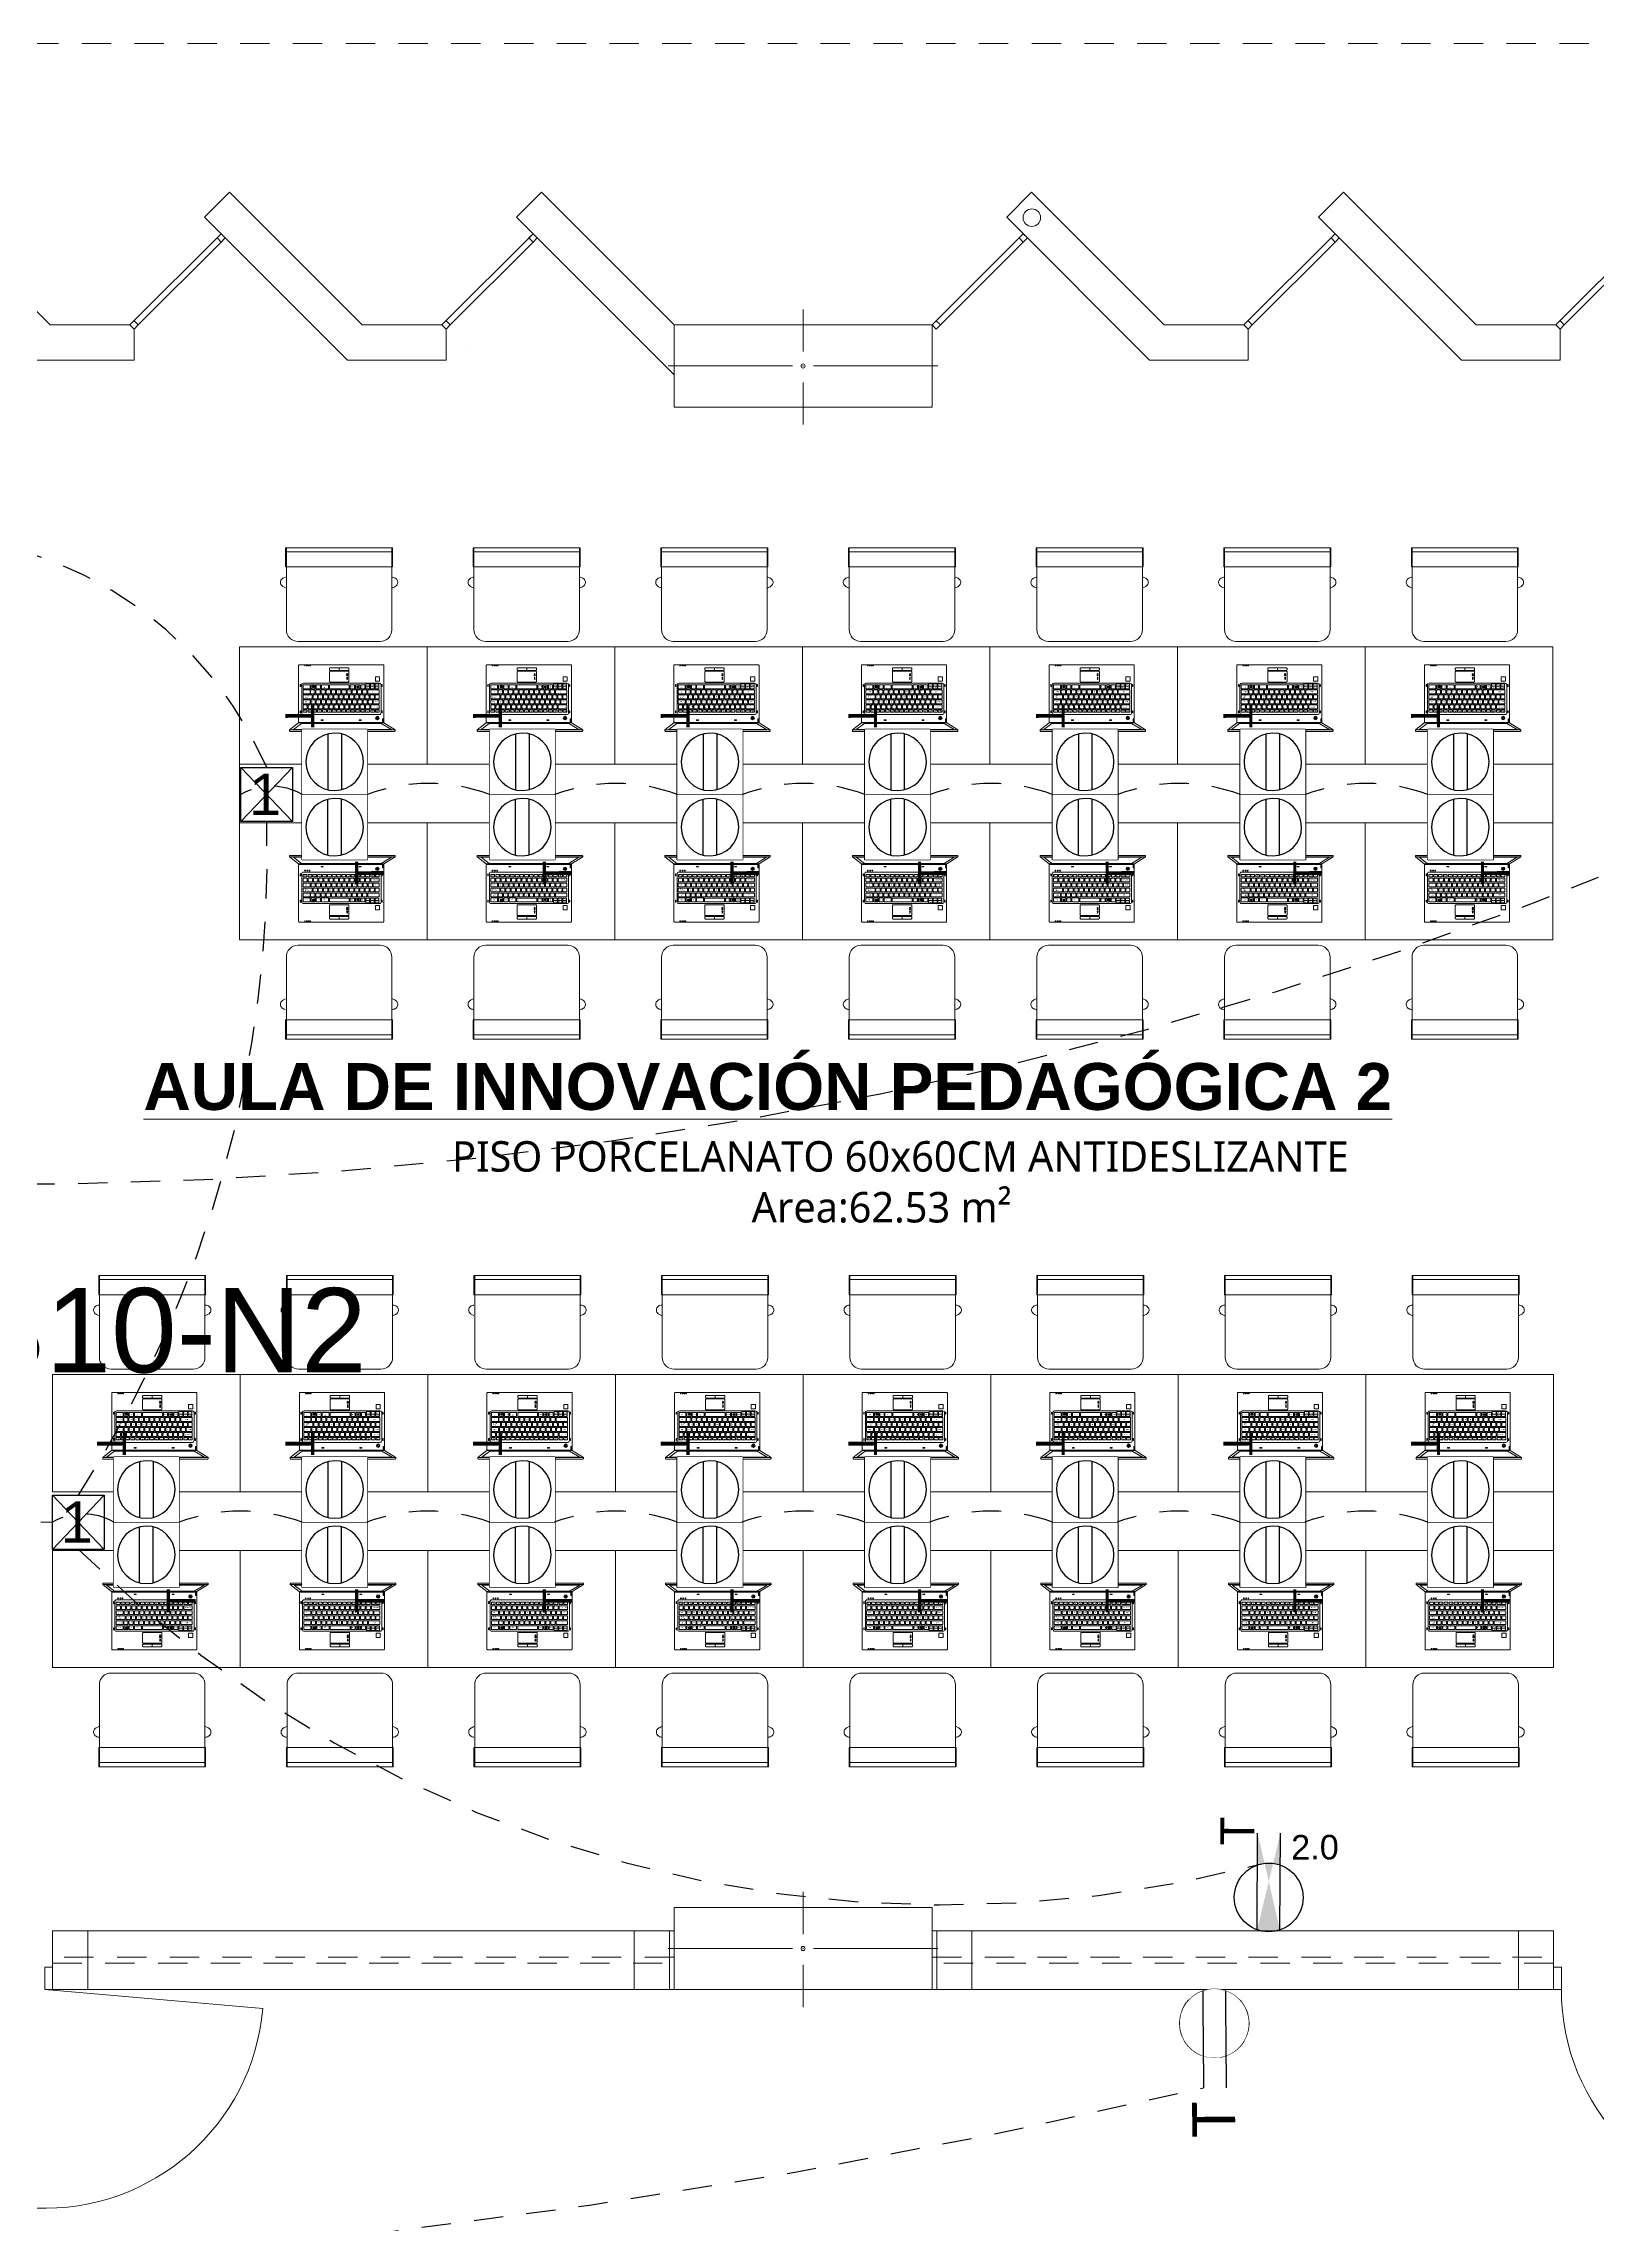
# Model space of a CAD drawing. Header units: metres. Extents: x -17 to 101, y 0 to 79.
# Drawn here: x 72.35 to 78.97, y 44.72 to 54.02 of the extents above; entities that cross this region are included whole.
import ezdxf

# ---------------------------------------------------------------- set-up
doc = ezdxf.new("R2010")
doc.units = ezdxf.units.M
doc.set_wipeout_variables(frame=1)
for name, pattern in [('CONTINUA', [0]), ('DASHED2', [0.375, 0.25, -0.125]), ('HIDDEN2', [0.1875, 0.125, -0.0625])]:
    doc.linetypes.add(name, pattern=pattern)
for name, color, linetype, lineweight in [('ALUMBRADO', 1, 'Continuous', 30), ('Cotas varias El', 253, 'Continuous', 13), ('GRAFO 0 BLANCO', 7, 'Continuous', 0), ('TOMACORRIENTE', 5, 'HIDDEN2', 30)]:
    doc.layers.add(name, color=color, linetype=linetype, lineweight=lineweight)
doc.styles.add('Santa Rosa 1 50', font='trebuc.ttf')
doc.styles.get("Standard").update_dxf_attribs({"font": 'arial.ttf'})
doc.styles.add('style1', font='arial.ttf', dxfattribs={"height": 0.35})

# ---------------------------------------------------------------- blocks, each defined once
blk = doc.blocks.new('A$C34F338A5')
at = {"layer": 'GRAFO 0 BLANCO', "color": 8}
for p, q in [((0.7563, 0.6624), (0.7516, 0.6528)), ((0.7573, 0.6643), (0.7563, 0.6624)), ((0.7597, 0.6677), (0.7573, 0.6643)), ((0.7626, 0.6706), (0.7597, 0.6677)), ((0.7659, 0.6728), (0.7626, 0.6706)), ((0.7695, 0.6743), (0.7659, 0.6728)), ((0.7732, 0.6751), (0.7695, 0.6743)), ((0.777, 0.6751), (0.7732, 0.6751)), ((0.7807, 0.6743), (0.777, 0.6751)), ((0.7843, 0.6728), (0.7807, 0.6743)), ((0.7876, 0.6706), (0.7843, 0.6728)), ((0.7905, 0.6677), (0.7876, 0.6706)), ((0.7929, 0.6643), (0.7905, 0.6677)), ((0.7948, 0.6605), (0.7929, 0.6643)), ((0.7961, 0.6563), (0.7948, 0.6605)), ((0.7966, 0.6528), (0.7961, 0.6563)), ((0.8406, 0.6528), (0.905, 0.6528)), ((0.8406, 0.1969), (0.8406, 0.6528)), ((0.905, 0.6528), (0.923, 0.6528)), ((0.905, 0.1969), (0.905, 0.6528)), ((0.923, 0.1969), (0.923, 0.6528)), ((0.7516, 0.1969), (0.7563, 0.1873)), ((0.7563, 0.1873), (0.7573, 0.1854)), ((0.7929, 0.1854), (0.7948, 0.1893)), ((0.7948, 0.1893), (0.7961, 0.1934)), ((0.7961, 0.1934), (0.7966, 0.1969)), ((0.8406, 0.1969), (0.905, 0.1969)), ((0.905, 0.1969), (0.923, 0.1969)), ((0.7573, 0.1854), (0.7597, 0.182)), ((0.7597, 0.182), (0.7626, 0.1792)), ((0.7626, 0.1792), (0.7659, 0.177)), ((0.7659, 0.177), (0.7695, 0.1754)), ((0.7695, 0.1754), (0.7732, 0.1747)), ((0.7732, 0.1747), (0.777, 0.1747)), ((0.777, 0.1747), (0.7807, 0.1754)), ((0.7807, 0.1754), (0.7843, 0.177)), ((0.7843, 0.177), (0.7876, 0.1792)), ((0.7876, 0.1792), (0.7905, 0.182)), ((0.7905, 0.182), (0.7929, 0.1854))]:
    blk.add_line(p, q, dxfattribs=at)
for points in [[(0, 0.8), (0.5, 0.8), (0.5, 0), (0, 0), (0, 0.8)], [(0.3627, 0.4564), (0.3601, 0.459), (0.3627, 0.4615), (0.3627, 0.4564)], [(0.384, 0.4564), (0.3865, 0.459), (0.384, 0.4615), (0.384, 0.4564)]]:
    blk.add_lwpolyline(points, dxfattribs=at)
for points in [[(0.1458, 0.6634), (0.1458, 0.2137), (0.1422, 0.2137, -0.414214), (0.1394, 0.2165), (0.1394, 0.6606, -0.414214), (0.1422, 0.6634)], [(0.176, 0.2531), (0.176, 0.6147, 0.14104), (0.1757, 0.6157), (0.1458, 0.6634), (0.1458, 0.2138), (0.1756, 0.2519, 0.167529)], [(0.4239, 0.2553), (0.4239, 0.6124, 0.414214), (0.421, 0.6153), (0.18, 0.6153, 0.414214), (0.178, 0.6133), (0.178, 0.2544, 0.414214), (0.18, 0.2524), (0.421, 0.2524, 0.414214)], [(0.3448, 0.2727), (0.3448, 0.5965, 0.414214), (0.3377, 0.6036), (0.2181, 0.6036, 0.414214), (0.2109, 0.5965), (0.2109, 0.2727, 0.414214), (0.2181, 0.2656), (0.3377, 0.2656, 0.414214)], [(0.2273, 0.608), (0.2273, 0.6083, 0.414214), (0.2265, 0.6091), (0.2192, 0.6091, 0.414214), (0.2184, 0.6083), (0.2184, 0.608, 0.414214), (0.2192, 0.6073), (0.2265, 0.6073, 0.414214)], [(0.3395, 0.608), (0.3395, 0.6083, 0.414214), (0.3388, 0.6091), (0.3314, 0.6091, 0.414214), (0.3306, 0.6083), (0.3306, 0.608, 0.414214), (0.3314, 0.6073), (0.3388, 0.6073, 0.414214)], [(0.3961, 0.387), (0.3961, 0.4637, 0.414214), (0.3932, 0.4665), (0.3528, 0.4665, 0.414214), (0.3499, 0.4637), (0.3499, 0.387, 0.414214), (0.3528, 0.3842), (0.3932, 0.3842, 0.414214)], [(0.4109, 0.4253), (0.4109, 0.4637, 0.414214), (0.408, 0.4665), (0.4024, 0.4665, 0.414214), (0.3996, 0.4637), (0.3996, 0.4253)], [(0.4109, 0.387), (0.4109, 0.4253), (0.3996, 0.4253), (0.3996, 0.387, 0.414214), (0.4024, 0.3842), (0.408, 0.3842, 0.414214)], [(0.2273, 0.26), (0.2273, 0.2603, 0.414214), (0.2265, 0.2611), (0.2192, 0.2611, 0.414214), (0.2184, 0.2603), (0.2184, 0.26, 0.414214), (0.2192, 0.2593), (0.2265, 0.2593, 0.414214)], [(0.3395, 0.26), (0.3395, 0.2603, 0.414214), (0.3388, 0.2611), (0.3314, 0.2611, 0.414214), (0.3306, 0.2603), (0.3306, 0.26, 0.414214), (0.3314, 0.2593), (0.3388, 0.2593, 0.414214)]]:
    blk.add_lwpolyline(points, format="xyb", close=True, dxfattribs=at)
for points in [[(0.1735, 0.2644), (0.1735, 0.604), (0.1478, 0.6476), (0.1478, 0.2301)], [(0.176, 0.5931), (0.176, 0.5644), (0.178, 0.5644), (0.178, 0.5931)], [(0.176, 0.5931), (0.176, 0.5911), (0.178, 0.5911), (0.178, 0.5931)], [(0.176, 0.5644), (0.176, 0.5664), (0.178, 0.5664), (0.178, 0.5644)], [(0.1814, 0.6102), (0.1814, 0.6143), (0.1925, 0.6143), (0.1925, 0.6102)], [(0.1966, 0.5873), (0.1966, 0.5888), (0.1921, 0.5888), (0.1921, 0.5873)], [(0.2211, 0.5796), (0.2211, 0.596), (0.2312, 0.596), (0.2312, 0.5796)], [(0.2211, 0.5596), (0.2211, 0.5761), (0.2312, 0.5761), (0.2312, 0.5596)], [(0.2361, 0.5595), (0.2361, 0.596), (0.2525, 0.596), (0.2525, 0.5595)], [(0.2574, 0.5698), (0.2574, 0.596), (0.2738, 0.596), (0.2738, 0.5698)], [(0.2574, 0.5489), (0.2574, 0.5669), (0.2738, 0.5669), (0.2738, 0.5489)], [(0.2787, 0.5789), (0.2787, 0.596), (0.2951, 0.596), (0.2951, 0.5789)], [(0.2787, 0.5579), (0.2787, 0.5758), (0.2951, 0.5758), (0.2951, 0.5579)], [(0.3, 0.5473), (0.3, 0.5959), (0.3163, 0.5959), (0.3163, 0.5473)], [(0.3316, 0.5945), (0.3316, 0.5781), (0.3213, 0.5781), (0.3213, 0.5945)], [(0.3316, 0.5747), (0.3316, 0.5583), (0.3213, 0.5583), (0.3213, 0.5747)], [(0.3316, 0.5781), (0.3316, 0.5945), (0.3419, 0.5945), (0.3419, 0.5781)], [(0.3316, 0.5583), (0.3316, 0.5747), (0.3419, 0.5747), (0.3419, 0.5583)], [(0.3537, 0.5976), (0.3537, 0.5795), (0.3717, 0.5795), (0.3717, 0.5976)], [(0.1882, 0.5102), (0.1882, 0.5187), (0.1864, 0.5187), (0.1864, 0.5102)], [(0.2211, 0.5377), (0.2211, 0.5542), (0.2312, 0.5542), (0.2312, 0.5377)], [(0.2211, 0.5178), (0.2211, 0.5342), (0.2312, 0.5342), (0.2312, 0.5178)], [(0.2211, 0.4962), (0.2211, 0.5126), (0.2312, 0.5126), (0.2312, 0.4962)], [(0.2211, 0.4762), (0.2211, 0.4926), (0.2312, 0.4926), (0.2312, 0.4762)], [(0.2211, 0.4559), (0.2211, 0.4724), (0.2312, 0.4724), (0.2312, 0.4559)], [(0.2361, 0.5373), (0.2361, 0.5553), (0.2525, 0.5553), (0.2525, 0.5373)], [(0.2361, 0.5151), (0.2361, 0.5331), (0.2525, 0.5331), (0.2525, 0.5151)], [(0.2361, 0.493), (0.2361, 0.5109), (0.2525, 0.5109), (0.2525, 0.493)], [(0.2361, 0.4708), (0.2361, 0.4888), (0.2525, 0.4888), (0.2525, 0.4708)], [(0.2361, 0.4487), (0.2361, 0.4666), (0.2525, 0.4666), (0.2525, 0.4487)], [(0.2574, 0.5268), (0.2574, 0.5447), (0.2738, 0.5447), (0.2738, 0.5268)], [(0.2574, 0.5046), (0.2574, 0.5226), (0.2738, 0.5226), (0.2738, 0.5046)], [(0.2574, 0.4824), (0.2574, 0.5004), (0.2738, 0.5004), (0.2738, 0.4824)], [(0.2574, 0.4603), (0.2574, 0.4782), (0.2738, 0.4782), (0.2738, 0.4603)], [(0.2787, 0.5357), (0.2787, 0.5536), (0.2951, 0.5536), (0.2951, 0.5357)], [(0.2787, 0.5135), (0.2787, 0.5315), (0.2951, 0.5315), (0.2951, 0.5135)], [(0.2787, 0.4914), (0.2787, 0.5093), (0.2951, 0.5093), (0.2951, 0.4914)], [(0.2787, 0.4692), (0.2787, 0.4871), (0.2951, 0.4871), (0.2951, 0.4692)], [(0.3, 0.5251), (0.3, 0.5431), (0.3163, 0.5431), (0.3163, 0.5251)], [(0.3, 0.503), (0.3, 0.5209), (0.3163, 0.5209), (0.3163, 0.503)], [(0.3, 0.4808), (0.3, 0.4988), (0.3163, 0.4988), (0.3163, 0.4808)], [(0.3, 0.4586), (0.3, 0.4766), (0.3163, 0.4766), (0.3163, 0.4586)], [(0.3316, 0.5548), (0.3316, 0.5384), (0.3213, 0.5384), (0.3213, 0.5548)], [(0.3213, 0.517), (0.3213, 0.5349), (0.3377, 0.5349), (0.3377, 0.517)], [(0.3213, 0.4948), (0.3213, 0.5128), (0.3377, 0.5128), (0.3377, 0.4948)], [(0.3213, 0.4727), (0.3213, 0.4906), (0.3377, 0.4906), (0.3377, 0.4727)], [(0.3213, 0.3832), (0.3213, 0.4684), (0.3377, 0.4684), (0.3377, 0.3832)], [(0.3325, 0.5005), (0.3333, 0.5079), (0.3251, 0.5079), (0.3261, 0.5005)], [(0.3325, 0.5005), (0.3329, 0.5041), (0.3256, 0.5042), (0.3261, 0.5005)], [(0.3325, 0.5005), (0.3333, 0.5079), (0.3293, 0.5079), (0.3293, 0.5005)], [(0.3316, 0.5384), (0.3316, 0.5548), (0.3419, 0.5548), (0.3419, 0.5384)], [(0.2211, 0.436), (0.2211, 0.4524), (0.2312, 0.4524), (0.2312, 0.436)], [(0.2211, 0.4153), (0.2211, 0.4317), (0.2312, 0.4317), (0.2312, 0.4153)], [(0.2211, 0.3953), (0.2211, 0.4117), (0.2312, 0.4117), (0.2312, 0.3953)], [(0.2211, 0.3756), (0.2211, 0.392), (0.2312, 0.392), (0.2312, 0.3756)], [(0.2361, 0.4265), (0.2361, 0.4444), (0.2525, 0.4444), (0.2525, 0.4265)], [(0.2361, 0.4043), (0.2361, 0.4223), (0.2525, 0.4223), (0.2525, 0.4043)], [(0.2361, 0.3822), (0.2361, 0.4001), (0.2525, 0.4001), (0.2525, 0.3822)], [(0.2361, 0.36), (0.2361, 0.3779), (0.2525, 0.3779), (0.2525, 0.36)], [(0.2574, 0.4381), (0.2574, 0.4561), (0.2738, 0.4561), (0.2738, 0.4381)], [(0.2574, 0.4159), (0.2574, 0.4339), (0.2738, 0.4339), (0.2738, 0.4159)], [(0.2574, 0.3938), (0.2574, 0.4117), (0.2738, 0.4117), (0.2738, 0.3938)], [(0.2574, 0.3716), (0.2574, 0.3896), (0.2738, 0.3896), (0.2738, 0.3716)], [(0.2787, 0.447), (0.2787, 0.465), (0.2951, 0.465), (0.2951, 0.447)], [(0.2787, 0.4249), (0.2787, 0.4428), (0.2951, 0.4428), (0.2951, 0.4249)], [(0.2787, 0.4027), (0.2787, 0.4206), (0.2951, 0.4206), (0.2951, 0.4027)], [(0.2787, 0.3805), (0.2787, 0.3985), (0.2951, 0.3985), (0.2951, 0.3805)], [(0.2787, 0.3584), (0.2787, 0.3763), (0.2951, 0.3763), (0.2951, 0.3584)], [(0.3, 0.4365), (0.3, 0.4544), (0.3163, 0.4544), (0.3163, 0.4365)], [(0.3, 0.4143), (0.3, 0.4323), (0.3163, 0.4323), (0.3163, 0.4143)], [(0.3, 0.3921), (0.3, 0.4101), (0.3163, 0.4101), (0.3163, 0.3921)], [(0.3, 0.37), (0.3, 0.3879), (0.3163, 0.3879), (0.3163, 0.37)], [(0.3212, 0.3494), (0.3212, 0.3789), (0.3376, 0.3789), (0.3376, 0.3494)], [(0.3664, 0.4564), (0.3664, 0.4615), (0.3671, 0.4615), (0.3671, 0.4564)], [(0.3705, 0.4564), (0.3705, 0.4615), (0.3712, 0.4615), (0.3712, 0.4564)], [(0.3781, 0.4564), (0.3781, 0.4615), (0.3788, 0.4615), (0.3788, 0.4564)], [(0.381, 0.4564), (0.381, 0.4615), (0.3817, 0.4615), (0.3817, 0.4564)], [(0.176, 0.2746), (0.176, 0.3033), (0.178, 0.3033), (0.178, 0.2746)], [(0.176, 0.3033), (0.176, 0.3013), (0.178, 0.3013), (0.178, 0.3033)], [(0.1882, 0.3483), (0.1882, 0.3567), (0.1864, 0.3567), (0.1864, 0.3483)], [(0.2211, 0.3545), (0.2211, 0.3709), (0.2312, 0.3709), (0.2312, 0.3545)], [(0.2211, 0.3333), (0.2211, 0.3498), (0.2312, 0.3498), (0.2312, 0.3333)], [(0.2211, 0.3122), (0.2211, 0.3286), (0.2312, 0.3286), (0.2312, 0.3122)], [(0.2211, 0.2925), (0.2211, 0.3089), (0.2312, 0.3089), (0.2312, 0.2925)], [(0.2211, 0.2713), (0.2211, 0.2878), (0.2312, 0.2878), (0.2312, 0.2713)], [(0.2361, 0.3378), (0.2361, 0.3558), (0.2525, 0.3558), (0.2525, 0.3378)], [(0.2361, 0.3157), (0.2361, 0.3336), (0.2525, 0.3336), (0.2525, 0.3157)], [(0.2361, 0.2935), (0.2361, 0.3114), (0.2525, 0.3114), (0.2525, 0.2935)], [(0.2361, 0.2713), (0.2361, 0.2893), (0.2525, 0.2893), (0.2525, 0.2713)], [(0.2574, 0.3494), (0.2574, 0.3674), (0.2738, 0.3674), (0.2738, 0.3494)], [(0.2574, 0.3273), (0.2574, 0.3452), (0.2738, 0.3452), (0.2738, 0.3273)], [(0.2574, 0.3051), (0.2574, 0.3231), (0.2738, 0.3231), (0.2738, 0.3051)], [(0.2574, 0.2712), (0.2574, 0.3009), (0.2738, 0.3009), (0.2738, 0.2712)], [(0.2787, 0.3362), (0.2787, 0.3542), (0.2951, 0.3542), (0.2951, 0.3362)], [(0.2787, 0.314), (0.2787, 0.332), (0.2951, 0.332), (0.2951, 0.314)], [(0.2787, 0.2712), (0.2787, 0.3098), (0.2951, 0.3098), (0.2951, 0.2712)], [(0.3, 0.3478), (0.3, 0.3658), (0.3163, 0.3658), (0.3163, 0.3478)], [(0.3, 0.3257), (0.3, 0.3436), (0.3163, 0.3436), (0.3163, 0.3257)], [(0.3, 0.3035), (0.3, 0.3214), (0.3163, 0.3214), (0.3163, 0.3035)], [(0.3, 0.2712), (0.3, 0.3011), (0.3163, 0.3011), (0.3163, 0.2712)], [(0.3212, 0.3273), (0.3212, 0.3452), (0.3376, 0.3452), (0.3376, 0.3273)], [(0.3212, 0.3051), (0.3212, 0.3231), (0.3376, 0.3231), (0.3376, 0.3051)], [(0.3212, 0.2712), (0.3212, 0.3009), (0.3376, 0.3009), (0.3376, 0.2712)], [(0.3336, 0.311), (0.3344, 0.3184), (0.3262, 0.3184), (0.3272, 0.311)], [(0.3336, 0.311), (0.334, 0.3147), (0.3267, 0.3147), (0.3272, 0.311)], [(0.3336, 0.311), (0.3344, 0.3184), (0.3304, 0.3184), (0.3304, 0.311)], [(0.4239, 0.3), (0.4239, 0.3027), (0.4185, 0.3027), (0.4185, 0.3)], [(0.4239, 0.293), (0.4239, 0.2957), (0.4185, 0.2957), (0.4185, 0.293)], [(0.4239, 0.2861), (0.4239, 0.2889), (0.4185, 0.2889), (0.4185, 0.2861)], [(0.4239, 0.278), (0.4239, 0.2807), (0.4185, 0.2807), (0.4185, 0.278)], [(0.176, 0.2746), (0.176, 0.2766), (0.178, 0.2766), (0.178, 0.2746)]]:
    blk.add_lwpolyline(points, close=True, dxfattribs=at)
blk.add_lwpolyline([(0.923, 0.1999), (0.573, 0.1999, -0.414214), (0.523, 0.2499), (0.523, 0.5999, -0.414214), (0.573, 0.6499), (0.923, 0.6499), (0.923, 0.1999)], format="xyb", dxfattribs=at)
for centre, radius in [((0.1965, 0.5881), 0.00745), ((0.2045, 0.2985), 0.00177), ((0.2045, 0.2892), 0.00177), ((0.2045, 0.2793), 0.00177)]:
    blk.add_circle(centre, radius, dxfattribs=at)
blk.add_arc((0.1971, 0.5881), 0.00424, 222.75169, 140.82589, dxfattribs=at)
for s, height, p in [('Bloq', 0.00246, (0.2255, 0.5646)), ('Pausa', 0.00246, (0.2258, 0.5837)), ('Despl', 0.00246, (0.2286, 0.5637)), ('Inter', 0.00246, (0.2287, 0.5843)), ('Retroceso', 0.00417, (0.2455, 0.5659)), ('Enter', 0.00417, (0.2673, 0.577)), (']', 0.00417, (0.2704, 0.5637)), ('}', 0.00417, (0.2918, 0.572)), ('Shift', 0.00417, (0.3105, 0.5661)), ('Re Pág', 0.00246, (0.327, 0.581)), ('Inicio ', 0.00246, (0.327, 0.5619)), ('Av Pág', 0.00246, (0.3379, 0.582)), ('Fin', 0.00246, (0.3386, 0.5635)), ('Impr', 0.00246, (0.226, 0.5422)), ('F12', 0.00411, (0.2281, 0.5211)), ('F10', 0.00411, (0.2281, 0.4798)), ('F9', 0.00411, (0.2282, 0.461)), ('F11', 0.00411, (0.2282, 0.5006)), ('Pant', 0.00246, (0.2291, 0.5424)), ('?', 0.00417, (0.2413, 0.5176)), ('=', 0.00417, (0.2401, 0.4945)), (')', 0.00417, (0.242, 0.4737)), ('¿', 0.00417, (0.2423, 0.5385)), ('0', 0.00417, (0.2504, 0.4939)), ('9', 0.00417, (0.2508, 0.4725)), ('¡', 0.00417, (0.2503, 0.5386)), ("'", 0.00417, (0.2521, 0.5178)), ('^ ', 0.00417, (0.263, 0.5281)), ('*', 0.00417, (0.263, 0.5497)), ('P', 0.00417, (0.2669, 0.5119)), ('O', 0.00417, (0.2671, 0.4895)), ('I', 0.00417, (0.267, 0.4688)), ('[ ', 0.00417, (0.2706, 0.5405)), ('`', 0.00417, (0.2725, 0.5289)), ('+', 0.00417, (0.2718, 0.55)), ('¨', 0.00417, (0.2847, 0.5387)), ('Ñ', 0.00417, (0.2892, 0.5202)), ('L', 0.00417, (0.2892, 0.4984)), ('K', 0.00417, (0.2894, 0.476)), ('{', 0.00417, (0.2923, 0.5479)), ('´', 0.00417, (0.2924, 0.539)), (':', 0.00417, (0.3044, 0.5056)), (';', 0.00417, (0.305, 0.4829)), ('_', 0.00417, (0.3028, 0.5297)), ('M', 0.00417, (0.3109, 0.4649)), ('-', 0.00417, (0.3136, 0.5299)), ('.', 0.00417, (0.3139, 0.5059)), (',', 0.00417, (0.3142, 0.4823)), ('Insert', 0.00246, (0.3269, 0.5424)), ('Ctrl', 0.00417, (0.3312, 0.5213)), ('Alt Gr', 0.00417, (0.3317, 0.4744)), ('Supr', 0.00246, (0.3375, 0.5429)), ('F8', 0.00411, (0.2281, 0.4411)), ('F6', 0.00411, (0.2282, 0.4008)), ('F5', 0.00411, (0.2282, 0.3809)), ('F7', 0.00411, (0.2283, 0.4206)), ('/', 0.00417, (0.2411, 0.4293)), ('&', 0.00417, (0.2415, 0.406)), ('(', 0.00417, (0.242, 0.4507)), ('%%%', 0.00417, (0.2423, 0.3838)), ('5', 0.00417, (0.2507, 0.3837)), ('8', 0.00417, (0.2511, 0.45)), ('6', 0.00417, (0.2514, 0.4054)), ('7', 0.00417, (0.2514, 0.4276)), ('~ ', 0.00417, (0.2525, 0.3735)), ('U', 0.00417, (0.2671, 0.445)), ('Y', 0.00417, (0.2672, 0.4234)), ('T', 0.00417, (0.2672, 0.4012)), ('R', 0.00417, (0.2673, 0.3782)), ('H', 0.00417, (0.2891, 0.4319)), ('J', 0.00417, (0.2892, 0.4553)), ('G', 0.00417, (0.2894, 0.4097)), ('F', 0.00417, (0.2893, 0.3886)), ('N', 0.00417, (0.3104, 0.4436)), ('B', 0.00417, (0.3107, 0.4216)), ('V', 0.00417, (0.3107, 0.399)), ('C', 0.00417, (0.3107, 0.3768)), ('Esc', 0.00411, (0.2275, 0.2743)), ('F3', 0.00411, (0.2279, 0.3388)), ('F4', 0.00411, (0.228, 0.3593)), ('F1', 0.00411, (0.228, 0.2976)), ('F2', 0.00411, (0.2282, 0.318)), ('!', 0.00417, (0.2416, 0.2946)), ('.', 0.00417, (0.2383, 0.3394)), ('$', 0.00417, (0.2423, 0.362)), ('"', 0.00417, (0.2421, 0.3164)), ('¬', 0.00417, (0.2411, 0.3067)), ('\\', 0.00417, (0.2495, 0.2849)), ('|', 0.00411, (0.2496, 0.3072)), ('@', 0.00417, (0.2498, 0.3279)), ('#', 0.00417, (0.25, 0.3512)), ('3', 0.00417, (0.2502, 0.3386)), ('2', 0.00417, (0.251, 0.3164)), ('1', 0.00417, (0.251, 0.2944)), ('4', 0.00417, (0.2512, 0.3615)), ('Tab', 0.00417, (0.2672, 0.2786)), ('Q', 0.00417, (0.2671, 0.3107)), ('E', 0.00417, (0.2671, 0.3565)), ('W', 0.00417, (0.2674, 0.3337)), ('Bloq', 0.00417, (0.2859, 0.2795)), ('S', 0.00417, (0.2893, 0.3432)), ('D', 0.00417, (0.2894, 0.3656)), ('A', 0.00417, (0.2894, 0.3212)), ('Mayús', 0.00417, (0.2918, 0.2795)), ('<', 0.00417, (0.3077, 0.3134)), ('Z', 0.00417, (0.3101, 0.3335)), ('X', 0.00417, (0.3104, 0.3543)), ('Shift', 0.00417, (0.3108, 0.2816)), ('>', 0.00417, (0.3135, 0.314)), ('Alt', 0.00417, (0.329, 0.358)), ('Ctrl', 0.00417, (0.3308, 0.2812)), ('Fn', 0.00417, (0.3311, 0.3337)), ('°', 0.00411, (0.2523, 0.2723))]:
    blk.add_text(s, height=height, rotation=90, dxfattribs=at).set_placement(p)
blk = doc.blocks.new('TOMACORRIENTE EN PISO')
at = {"layer": 'TOMACORRIENTE', "linetype": 'CONTINUA', "lineweight": 25}
blk.add_lwpolyline([(-0.166, -0.166), (0.166, -0.166), (0.166, 0.166), (-0.166, 0.166)], close=True, dxfattribs=at)
at = {"layer": 'TOMACORRIENTE', "color": 5, "linetype": 'CONTINUA', "style": 'style1', "text_generation_flag": 4}
blk.add_text('T', height=0.147, rotation=179.8829, dxfattribs=at).set_placement((0.296, -0.251))
at = {"linetype": 'CONTINUA', "lineweight": 25}
blk.add_wipeout([(-0.166, -0.166), (0.166, -0.166), (0.166, 0.166), (-0.166, 0.166)], dxfattribs=at).dxf.layer = 'TOMACORRIENTE'
at = {"layer": 'TOMACORRIENTE', "color": 5, "linetype": 'CONTINUA', "lineweight": 25}
for p, q in [((-0.142, 0.036), (0.142, 0.036)), ((-0.143, -0.033), (0.143, -0.033))]:
    blk.add_line(p, q, dxfattribs=at)
blk.add_ellipse((0, 0), major_axis=(0.104, 0.103), ratio=1, start_param=5.497787, end_param=11.780972, dxfattribs=at)
blk = doc.blocks.new('caja de paso tipo 1')
at = {"layer": 'ALUMBRADO', "color": 3}
blk.add_lwpolyline([(-0.145, 0.152), (0.145, 0.152), (0.145, -0.152), (-0.145, -0.152)], close=True, dxfattribs=at)
for points in [[(-0.145, -0.152), (0.145, 0.152)], [(-0.145, 0.152), (0.145, -0.152)]]:
    blk.add_lwpolyline(points, dxfattribs=at)
at = {"layer": 'ALUMBRADO', "color": 6}
blk.add_text('1', height=0.231, dxfattribs=at).set_placement((-0.099, -0.115))
blk = doc.blocks.new('tomac. 2.2')
at = {"layer": 'TOMACORRIENTE'}
h = blk.add_hatch(color=256, dxfattribs=at)
h.dxf.hatch_style = 1
edge = h.paths.add_edge_path()
edge.add_line((-0.1383, 0.0488), (0.2747, 0.048))
edge.add_line((-0.1385, -0.0483), (0.2745, -0.0491))
edge = h.paths.add_edge_path()
edge.add_ellipse((0, 0), major_axis=(0.1039, 0.1035), ratio=1, start_angle=475.67104, end_angle=514.32896)
edge.add_line((-0.1385, -0.0483), (0.1383, -0.0488))
edge.add_ellipse((0, 0), major_axis=(0.1039, 0.1035), ratio=1, start_angle=655.67104, end_angle=694.32896)
edge.add_line((0.1385, 0.0483), (-0.1383, 0.0488))
at = {"layer": 'TOMACORRIENTE', "color": 5, "linetype": 'CONTINUA'}
for p, q in [((-0.1383, 0.0488), (0.2747, 0.048)), ((-0.1385, -0.0483), (0.2745, -0.0491))]:
    blk.add_line(p, q, dxfattribs=at)
blk.add_ellipse((0, 0), major_axis=(0.1039, 0.1035), ratio=1, start_param=5.497787, end_param=11.780972, dxfattribs=at)
at = {"layer": 'TOMACORRIENTE'}
blk.add_text('T', height=0.144, dxfattribs=at).set_placement((0.2215, 0.0626))
blk = doc.blocks.new('Tomacorriente con puesta a tierra')
at = {"layer": 'TOMACORRIENTE'}
blk.add_lwpolyline([(0.111, 0.0379), (0.1065, 0.0493), (0.1007, 0.0601), (0.0939, 0.0703), (0.086, 0.0798), (0.0772, 0.0883), (0.0676, 0.0959), (0.0572, 0.1024), (0.0462, 0.1079), (0.0346, 0.1121), (0.0227, 0.1151), (0.0106, 0.1168), (-0.0017, 0.1173), (-0.014, 0.1165), (-0.0261, 0.1144), (-0.0379, 0.111), (-0.0493, 0.1065), (-0.0601, 0.1007), (-0.0703, 0.0939), (-0.0798, 0.086), (-0.0883, 0.0772), (-0.0959, 0.0676), (-0.1024, 0.0572), (-0.1079, 0.0462), (-0.1121, 0.0346), (-0.1151, 0.0227), (-0.1168, 0.0106), (-0.1173, -0.0017), (-0.1165, -0.014), (-0.1144, -0.0261), (-0.111, -0.0379), (-0.1065, -0.0493), (-0.1007, -0.0601), (-0.0939, -0.0703), (-0.086, -0.0798), (-0.0772, -0.0883), (-0.0676, -0.0959), (-0.0572, -0.1024), (-0.0462, -0.1079), (-0.0346, -0.1121), (-0.0227, -0.1151), (-0.0106, -0.1168), (0.0017, -0.1173), (0.014, -0.1165), (0.0261, -0.1144), (0.0379, -0.111), (0.0493, -0.1065), (0.0601, -0.1007), (0.0703, -0.0939), (0.0798, -0.086), (0.0883, -0.0772), (0.0959, -0.0676), (0.1024, -0.0572), (0.1079, -0.0462), (0.1121, -0.0346), (0.1151, -0.0227), (0.1168, -0.0106), (0.1173, 0.0017), (0.1165, 0.014), (0.1144, 0.0261)], close=True, dxfattribs=at)
at = {"layer": 'TOMACORRIENTE', "color": 5, "linetype": 'CONTINUA', "style": 'style1', "text_generation_flag": 4}
blk.add_text('T', height=0.1466, rotation=180, dxfattribs=at).set_placement((0.3906, -0.0687))
blk.add_wipeout([(0.111, 0.0379), (0.1065, 0.0493), (0.1007, 0.0601), (0.0939, 0.0703), (0.086, 0.0798), (0.0772, 0.0883), (0.0676, 0.0959), (0.0572, 0.1024), (0.0462, 0.1079), (0.0346, 0.1121), (0.0227, 0.1151), (0.0106, 0.1168), (-0.0017, 0.1173), (-0.014, 0.1165), (-0.0261, 0.1144), (-0.0379, 0.111), (-0.0493, 0.1065), (-0.0601, 0.1007), (-0.0703, 0.0939), (-0.0798, 0.086), (-0.0883, 0.0772), (-0.0959, 0.0676), (-0.1024, 0.0572), (-0.1079, 0.0462), (-0.1121, 0.0346), (-0.1151, 0.0227), (-0.1168, 0.0106), (-0.1173, -0.0017), (-0.1165, -0.014), (-0.1144, -0.0261), (-0.111, -0.0379), (-0.1065, -0.0493), (-0.1007, -0.0601), (-0.0939, -0.0703), (-0.086, -0.0798), (-0.0772, -0.0883), (-0.0676, -0.0959), (-0.0572, -0.1024), (-0.0462, -0.1079), (-0.0346, -0.1121), (-0.0227, -0.1151), (-0.0106, -0.1168), (0.0017, -0.1173), (0.014, -0.1165), (0.0261, -0.1144), (0.0379, -0.111), (0.0493, -0.1065), (0.0601, -0.1007), (0.0703, -0.0939), (0.0798, -0.086), (0.0883, -0.0772), (0.0959, -0.0676), (0.1024, -0.0572), (0.1079, -0.0462), (0.1121, -0.0346), (0.1151, -0.0227), (0.1168, -0.0106), (0.1173, 0.0017), (0.1165, 0.014), (0.1144, 0.0261)]).dxf.layer = 'TOMACORRIENTE'
at = {"layer": 'TOMACORRIENTE', "color": 5, "linetype": 'CONTINUA'}
for p, q in [((-0.1107, 0.0388), (0.2197, 0.0388)), ((-0.1107, -0.0388), (0.2197, -0.0388))]:
    blk.add_line(p, q, dxfattribs=at)

msp = doc.modelspace()

# ---------------------------------------------------------------- linework, layer by layer
at = {"layer": 'Cotas varias El', "linetype": 'Continuous'}
for p, q in [((72.714, 52.8182), (73.1029, 53.2071)), ((73.1029, 53.2071), (73.0852, 53.1894)), ((73.1029, 53.2071), (73.1205, 53.1894)), ((74.044, 52.8182), (74.4329, 53.2071)), ((74.4329, 53.2071), (74.4152, 53.1894)), ((74.4329, 53.2071), (74.4506, 53.1894)), ((76.1339, 52.8181), (76.5228, 53.207)), ((76.5228, 53.207), (76.5052, 53.1894)), ((76.5228, 53.207), (76.5405, 53.1894)), ((77.464, 52.8182), (77.8529, 53.2071)), ((77.8529, 53.2071), (77.8352, 53.1894)), ((77.8529, 53.2071), (77.8705, 53.1894)), ((78.794, 52.8182), (79.1829, 53.2071)), ((72.7493, 52.8182), (73.1029, 53.1717)), ((73.0852, 53.1894), (73.1029, 53.1717)), ((73.1029, 53.1717), (73.1205, 53.1894)), ((74.0793, 52.8182), (74.4329, 53.1717)), ((74.4152, 53.1894), (74.4329, 53.1717)), ((74.4329, 53.1717), (74.4506, 53.1894)), ((76.1693, 52.8181), (76.5228, 53.1717)), ((76.5052, 53.1894), (76.5228, 53.1717)), ((76.5228, 53.1717), (76.5405, 53.1894)), ((77.4993, 52.8182), (77.8529, 53.1717)), ((77.8352, 53.1894), (77.8529, 53.1717)), ((77.8529, 53.1717), (77.8705, 53.1894)), ((78.8293, 52.8182), (79.1829, 53.1717)), ((72.7493, 52.8182), (72.7316, 52.8358)), ((74.0793, 52.8182), (74.0617, 52.8358)), ((75.5839, 52.8847), (75.5839, 52.7047)), ((76.1693, 52.8181), (76.1516, 52.8358)), ((77.4993, 52.8182), (77.4816, 52.8358)), ((78.8293, 52.8182), (78.8117, 52.8358)), ((72.7316, 52.8005), (72.7493, 52.8182)), ((74.0617, 52.8005), (74.0793, 52.8182)), ((76.1339, 52.8181), (76.1516, 52.8004)), ((76.1516, 52.8004), (76.1693, 52.8181)), ((77.4816, 52.8005), (77.4993, 52.8182)), ((78.8117, 52.8005), (78.8293, 52.8182)), ((75.0089, 52.6431), (75.5389, 52.6431)), ((75.5839, 52.5731), (75.5839, 52.3931)), ((76.1589, 52.6431), (75.6289, 52.6431)), ((75.5839, 46.1347), (75.5839, 45.9547)), ((72.3839, 45.7181), (72.3839, 45.9682)), ((72.3839, 45.9681), (75.0339, 45.9681)), ((78.7839, 45.9681), (76.1339, 45.9681)), ((78.7839, 45.7181), (78.7839, 45.9682)), ((78.7839, 45.9681), (78.7839, 45.7181)), ((75.0089, 45.8931), (75.5389, 45.8931)), ((76.1589, 45.8931), (75.6289, 45.8931)), ((75.5839, 45.8231), (75.5839, 45.6431)), ((72.3506, 45.7181), (73.2804, 45.6367)), ((72.3839, 45.7181), (75.0339, 45.7181)), ((78.7839, 45.7181), (76.1339, 45.7181))]:
    msp.add_line(p, q, dxfattribs=at)
at = {"layer": 'Cotas varias El', "ltscale": 0.05}
for p, q in [((72.714, 52.8182), (72.7316, 52.8005)), ((72.714, 52.8182), (72.7316, 52.8005)), ((72.7316, 52.8005), (72.7316, 52.6682)), ((74.044, 52.8182), (74.0617, 52.8005)), ((74.044, 52.8181), (74.0617, 52.8005)), ((74.0617, 52.8005), (74.0617, 52.6682)), ((77.464, 52.8182), (77.4816, 52.8005)), ((77.464, 52.8182), (77.4816, 52.8005)), ((77.4816, 52.8005), (77.4816, 52.6682)), ((78.794, 52.8182), (78.8117, 52.8005)), ((78.794, 52.8181), (78.8117, 52.8005)), ((78.8117, 52.8005), (78.8117, 52.6682)), ((72.3117, 52.6682), (72.7316, 52.6682)), ((74.15, 52.7121), (74.1501, 52.7121)), ((77.0617, 52.6682), (77.4816, 52.6682))]:
    msp.add_line(p, q, dxfattribs=at)
at = {"layer": 'Cotas varias El'}
msp.add_line((72.3839, 45.7181), (72.3839, 45.9682), dxfattribs=at)
at = {"layer": 'Cotas varias El', "linetype": 'ByBlock'}
for p, q in [((72.3506, 45.7181), (72.3506, 45.8139)), ((72.3506, 45.8139), (72.3839, 45.8139)), ((72.3839, 45.8139), (72.3839, 45.7181)), ((72.3839, 45.7181), (72.3839, 45.8139)), ((78.7839, 45.7181), (78.7839, 45.814)), ((78.7839, 45.814), (78.8173, 45.814)), ((78.7839, 45.7181), (78.7839, 45.814)), ((78.7839, 45.7181), (78.7839, 45.814)), ((78.8173, 45.814), (78.8173, 45.7181)), ((72.3839, 45.7181), (72.3506, 45.7181)), ((78.8173, 45.7181), (78.7839, 45.7181))]:
    msp.add_line(p, q, dxfattribs=at)
at = {"layer": 'Cotas varias El', "linetype": 'DASHED2', "ltscale": 0.5}
for p, q in [((75.0339, 45.8556), (72.3839, 45.8556)), ((72.3839, 45.8306), (75.0339, 45.8306)), ((76.1339, 45.8556), (78.7839, 45.8556)), ((78.7839, 45.8306), (76.1339, 45.8306))]:
    msp.add_line(p, q, dxfattribs=at)
at = {"layer": 'Cotas varias El', "linetype": 'HIDDEN2'}
msp.add_lwpolyline([(85.2339, 52.8181), (85.2339, 54.0181), (56.4339, 54.0181), (56.4339, 52.8181)], dxfattribs=at)
at = {"layer": 'Cotas varias El', "ltscale": 0.05}
for points in [[(72.3739, 52.8182), (71.8082, 53.3838)], [(73.1382, 53.3838), (73.0321, 53.2778)], [(73.7039, 52.8182), (73.1382, 53.3838)], [(74.4682, 53.3838), (74.3622, 53.2778)], [(75.0339, 52.8182), (74.4682, 53.3838)], [(76.5582, 53.3838), (76.4521, 53.2778)], [(77.1239, 52.8182), (76.5582, 53.3838)], [(77.8882, 53.3838), (77.7821, 53.2778)], [(78.4539, 52.8182), (77.8882, 53.3838)], [(73.0321, 53.2778), (73.6418, 52.6682)], [(74.3622, 53.2778), (75.0339, 52.606)], [(76.4521, 53.2778), (77.0617, 52.6682)], [(77.7821, 53.2778), (78.3918, 52.6682)], [(72.5439, 52.8182), (72.3739, 52.8182)], [(72.714, 52.8182), (72.5439, 52.8182)], [(73.7039, 52.8182), (74.044, 52.8182)], [(77.464, 52.8182), (77.1239, 52.8182)], [(78.4539, 52.8182), (78.794, 52.8182)], [(73.6418, 52.6682), (74.0617, 52.6682)], [(78.3918, 52.6682), (78.8117, 52.6682)]]:
    msp.add_lwpolyline(points, dxfattribs=at)
at = {"layer": 'Cotas varias El'}
for points in [[(75.0339, 52.606), (75.0339, 52.4681), (76.1339, 52.4681), (76.1339, 52.8181)], [(73.1809, 50.6951), (73.1809, 50.9451)], [(78.7809, 50.6951), (78.7809, 50.9451)], [(78.7839, 47.8411), (78.7839, 47.5815)], [(75.0339, 45.9681), (75.0339, 46.0681), (76.1339, 46.0681), (76.1339, 45.9681)]]:
    msp.add_lwpolyline(points, dxfattribs=at)
at = {"layer": 'Cotas varias El', "linetype": 'Continuous'}
for points in [[(75.0339, 52.4681), (76.1339, 52.4681), (76.1339, 52.8181), (75.0339, 52.8181)], [(75.0339, 45.7181), (76.1339, 45.7181), (76.1339, 46.0681), (75.0339, 46.0681)]]:
    msp.add_lwpolyline(points, close=True, dxfattribs=at)
at = {"layer": 'Cotas varias El'}
for points in [[(72.3839, 45.7181), (72.5339, 45.7181), (72.5339, 45.9681), (72.3839, 45.9681)], [(75.014, 45.7181), (74.864, 45.7181), (74.864, 45.9681), (75.014, 45.9681)], [(76.1539, 45.7181), (76.3039, 45.7181), (76.3039, 45.9681), (76.1539, 45.9681)], [(78.6339, 45.7181), (78.7839, 45.7181), (78.7839, 45.9681), (78.6339, 45.9681)]]:
    msp.add_lwpolyline(points, close=True, dxfattribs=at)
msp.add_circle((76.5594, 53.2757), 0.0375, dxfattribs=at)
at = {"layer": 'Cotas varias El', "linetype": 'Continuous'}
for centre in [(75.5839, 52.6431), (75.5839, 45.8931)]:
    msp.add_circle(centre, 0.00871, dxfattribs=at)
at = {"layer": 'Cotas varias El', "linetype": 'ByBlock'}
for centre in [(72.3506, 45.7181), (79.7506, 45.7181)]:
    msp.add_arc(centre, 0.9333, 180, 355, dxfattribs=at)
at = {"layer": 'Cotas varias El', "linetype": 'Continuous'}
for p in [(75.5839, 52.6431), (75.5839, 45.8931)]:
    msp.add_point(p, dxfattribs=at)
at = {"layer": 'TOMACORRIENTE', "lineweight": 25}
for centre, radius, start, end in [((71.7895, 50.2782), 1.643, 23.41316, 104.43902), ((72.4021, 49.7848), 2.0736, 224.58207, 269.49879)]:
    msp.add_arc(centre, radius, start, end, dxfattribs=at)

# ---------------------------------------------------------------- block references
at = {"layer": 'Cotas varias El', "xscale": -1, "rotation": 270}
for p in [(73.1809, 50.9451), (73.9809, 50.9451), (74.7809, 50.9451), (75.5809, 50.9451), (76.3809, 50.9451), (77.1809, 50.9451), (77.9809, 50.9451), (72.3839, 47.8411), (73.1839, 47.8411), (73.9839, 47.8411), (74.7839, 47.8411), (75.5839, 47.8411), (76.3839, 47.8411), (77.1839, 47.8411), (77.9839, 47.8411)]:
    msp.add_blockref('A$C34F338A5', p, dxfattribs=at)
at = {"layer": 'Cotas varias El', "rotation": 270}
for p in [(73.1809, 50.6951), (73.9809, 50.6951), (74.7809, 50.6951), (75.5809, 50.6951), (76.3809, 50.6951), (77.1809, 50.6951), (77.9809, 50.6951), (72.3839, 47.5911), (73.1839, 47.5911), (73.9839, 47.5911), (74.7839, 47.5911), (75.5839, 47.5911), (76.3839, 47.5911), (77.1839, 47.5911), (77.9839, 47.5911)]:
    msp.add_blockref('A$C34F338A5', p, dxfattribs=at)
at = {"layer": 'TOMACORRIENTE', "lineweight": 25, "rotation": 89.85735275067192}
msp.add_blockref('tomac. 2.2', (77.5694, 46.1108), dxfattribs=at)

# ---------------------------------------------------------------- texts
at = {"layer": 'ALUMBRADO', "color": 6, "lineweight": 25}
msp.add_text('TD-B10-N2', height=0.36, dxfattribs=at).set_placement((71.1808, 48.3501))
at = {"layer": 'Cotas varias El', "insert": (72.5237, 49.6699), "char_height": 0.209, "attachment_point": 1, "style": 'Santa Rosa 1 50'}
msp.add_mtext_dynamic_manual_height_columns('\\pi0.24788;{\\fSwis721 Ex BT|b1|i0|c0|p34;\\H0.95694x;\\LAULA DE INNOVACIÓN PEDAGÓGICA 2\\P\\pi1.5634;\\fTrebuchet MS|b0|i0|c0|p34;\\H0.65x;\\lPISO PORCELANATO 60x60CM ANTIDESLIZANTE\\P\\pi2.8408;Area:62.53 m²}', width=6.822621, gutter_width=1, heights=[0], dxfattribs=at)
at = {"layer": 'TOMACORRIENTE', "lineweight": 25}
msp.add_text('2.0', height=0.10469, rotation=0.21132, dxfattribs=at).set_placement((77.6653, 46.2723))

# ---------------------------------------------------------------- next in the draw order: block references
for name, p, xscale, yscale, zscale, rotation in [('TOMACORRIENTE EN PISO', (73.5869, 50.676), -0.8382000000000001, 0.8382000000000001, 0.8382000000000001, 90), ('TOMACORRIENTE EN PISO', (74.3869, 50.676), -0.8382000000000001, 0.8382000000000001, 0.8382000000000001, 90), ('TOMACORRIENTE EN PISO', (75.1869, 50.676), -0.8382000000000001, 0.8382000000000001, 0.8382000000000001, 90), ('TOMACORRIENTE EN PISO', (75.9869, 50.676), -0.8382000000000001, 0.8382000000000001, 0.8382000000000001, 90), ('TOMACORRIENTE EN PISO', (76.7869, 50.676), -0.8382000000000001, 0.8382000000000001, 0.8382000000000001, 90), ('TOMACORRIENTE EN PISO', (77.5869, 50.676), -0.8382000000000001, 0.8382000000000001, 0.8382000000000001, 90), ('TOMACORRIENTE EN PISO', (78.3869, 50.676), -0.8382000000000001, 0.8382000000000001, 0.8382000000000001, 90), ('TOMACORRIENTE EN PISO', (72.7839, 47.572), -0.8382000000000001, 0.8382000000000001, 0.8382000000000001, 90), ('TOMACORRIENTE EN PISO', (73.5869, 47.572), -0.8382000000000001, 0.8382000000000001, 0.8382000000000001, 90), ('TOMACORRIENTE EN PISO', (74.3869, 47.572), -0.8382000000000001, 0.8382000000000001, 0.8382000000000001, 90), ('TOMACORRIENTE EN PISO', (75.1869, 47.572), -0.8382000000000001, 0.8382000000000001, 0.8382000000000001, 90), ('TOMACORRIENTE EN PISO', (75.9869, 47.572), -0.8382000000000001, 0.8382000000000001, 0.8382000000000001, 90), ('TOMACORRIENTE EN PISO', (76.7869, 47.572), -0.8382000000000001, 0.8382000000000001, 0.8382000000000001, 90), ('TOMACORRIENTE EN PISO', (77.5869, 47.572), -0.8382000000000001, 0.8382000000000001, 0.8382000000000001, 90), ('TOMACORRIENTE EN PISO', (78.3869, 47.572), -0.8382000000000001, 0.8382000000000001, 0.8382000000000001, 90), ('Tomacorriente con puesta a tierra', (77.3374, 45.5736), -1.25, 1.25, 1.25, 90.43662117592204)]:
    msp.add_blockref(name, p, dxfattribs=dict(at, xscale=xscale, yscale=yscale, zscale=zscale, rotation=rotation))

# ---------------------------------------------------------------- next in the draw order: linework, layer by layer
for centre, radius, start, end in [((76.1925, 51.3467), 5.2677, 225.40571, 284.61283), ((70.2562, 74.9851), 30.5086, 256.68602, 283.33154)]:
    msp.add_arc(centre, radius, start, end, dxfattribs=at)

# ---------------------------------------------------------------- next in the draw order: block references
at = {"layer": 'TOMACORRIENTE', "lineweight": 25, "xscale": -0.8382000000000001, "yscale": 0.8382000000000001, "zscale": 0.8382000000000001, "rotation": 270}
for p in [(73.5869, 50.9547), (74.3869, 50.9547), (75.1869, 50.9547), (75.9869, 50.9547), (76.7869, 50.9547), (77.5869, 50.9547), (78.3869, 50.9547), (72.7839, 47.8507), (73.5869, 47.8507), (74.3869, 47.8507), (75.1869, 47.8507), (75.9869, 47.8507), (76.7869, 47.8507), (77.5869, 47.8507), (78.3869, 47.8507)]:
    msp.add_blockref('TOMACORRIENTE EN PISO', p, dxfattribs=at)

# ---------------------------------------------------------------- next in the draw order: linework, layer by layer
at = {"layer": 'TOMACORRIENTE', "lineweight": 25}
for centre, radius, start, end in [((72.1649, 67.533), 18.3806, 265.41117, 294.49454), ((73.3172, 50.594), 0.2568, 59.50386, 120.49618), ((73.9869, 50.1159), 0.7464, 69.56003, 110.43997), ((74.7869, 50.1159), 0.7464, 69.56003, 110.43997), ((75.5869, 50.1159), 0.7464, 69.56003, 110.43997), ((76.3869, 50.1159), 0.7464, 69.56003, 110.43997), ((77.1869, 50.1159), 0.7464, 69.56003, 110.43997), ((77.9869, 50.1159), 0.7464, 69.56003, 110.43997), ((68.2411, 50.5644), 5.0579, 327.23351, 1.53212), ((72.5143, 47.49), 0.2568, 59.50386, 120.49618), ((73.1854, 47.0065), 0.752, 69.59915, 110.40085), ((73.9854, 47.0065), 0.752, 69.59915, 110.40085), ((74.7854, 47.0065), 0.752, 69.59915, 110.40085), ((75.5854, 47.0065), 0.752, 69.59915, 110.40085), ((76.3854, 47.0065), 0.752, 69.59915, 110.40085), ((77.1854, 47.0065), 0.752, 69.59915, 110.40085), ((77.9854, 47.0065), 0.752, 69.59915, 110.40085)]:
    msp.add_arc(centre, radius, start, end, dxfattribs=at)

# ---------------------------------------------------------------- next in the draw order: block references
at = {"layer": 'TOMACORRIENTE', "lineweight": 25, "xscale": 0.762, "yscale": 0.762, "zscale": 0.762}
for p in [(73.2971, 50.8153), (72.4942, 47.7113)]:
    msp.add_blockref('caja de paso tipo 1', p, dxfattribs=at)

doc.saveas('drawing.dxf')
